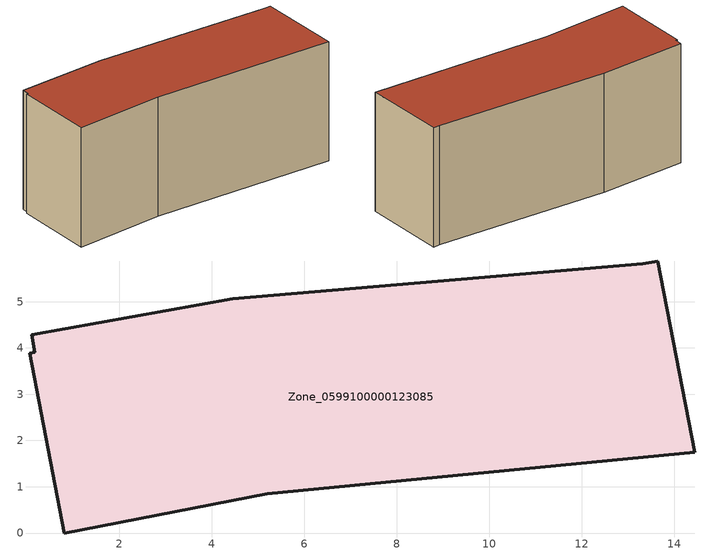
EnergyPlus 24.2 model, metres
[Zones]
Zone_0599100000123085
 floor ground (C_G): 0.81,0 0.07,3.89 0.17,3.91 0.11,4.28 4.45,5.06 13.32,5.82 13.64,5.88 14.44,1.74 5.2,0.85 z0
 wall outside (C_F): 14.44,1.74 13.64,5.88 13.32,5.82 4.45,5.06 0.11,4.28 0.17,3.91 0.07,3.89 0.81,0 5.2,0.85 14.44,1.74 z0:6.21
 roof outside (C_R): 0.07,3.89 0.81,0 5.2,0.85 14.44,1.74 13.64,5.88 13.32,5.82 4.45,5.06 0.11,4.28 0.17,3.91 z6.21
[BUILDING]
Pand.0599100000123085: North Axis=0; Terrain=City; Loads Convergence Tolerance Value=0.04; Temperature Convergence Tolerance Value=0.4; Solar Distribution=FullExterior; Maximum Number of Warmup Days=25; Minimum Number of Warmup Days=1
[Site:Location]
Rotterdam.The.Hague.AP_ZH_NLD Design_Conditions: Latitude=51.96; Longitude=4.45; Time Zone=1; Elevation=-4.5
[SITE:GROUNDTEMPERATURE:BUILDINGSURFACE]
18, 18, 18, 18, 18, 18, 18, 18, 18, 18, 18, 18
[MATERIAL] Thermal Absorptance=0.9; Solar Absorptance=0.7; Visible Absorptance=0.7
Name | Roughness | Thickness | Conductivity | Density | Specific Heat
G.TI.1946 | MediumSmooth | 0.15 | 1 | 540 | 1210
F.TI.1946 | Rough | 0.3 | 0.857143 | 1920 | 840
R.TI.1946 | MediumRough | 0.2 | 0.1 | 1500 | 1000
[CONSTRUCTION]
C_G: G.TI.1946
C_F: F.TI.1946
C_R: R.TI.1946
[ZONE]
Zone_0599100000123085: Type=1; Multiplier=1; Ceiling Height=Autocalculate; Volume=Autocalculate; Floor Area=autocalculate; Part of Total Floor Area=Yes
[ZONEINFILTRATION:DESIGNFLOWRATE]
Infil_Zone_0599100000123085: Zone or ZoneList or Space or SpaceList=Zone_0599100000123085; Schedule=AlwaysOn; Design Flow Rate Calculation Method=Flow/Area; Flow Rate per Floor Area=0.003; Constant Term Coefficient=1; Temperature Term Coefficient=0; Velocity Term Coefficient=0; Velocity Squared Term Coefficient=0
[HVACTEMPLATE:ZONE:IDEALLOADSAIRSYSTEM]
Zone_0599100000123085: Maximum Heating Supply Air Temperature=50; Minimum Cooling Supply Air Temperature=13; Maximum Heating Supply Air Humidity Ratio=0.0156; Minimum Cooling Supply Air Humidity Ratio=0.0077; Heating Limit=NoLimit; Cooling Limit=NoLimit; Dehumidification Control Type=ConstantSensibleHeatRatio; Cooling Sensible Heat Ratio=0.7; Dehumidification Setpoint=60; Humidification Control Type=None; Humidification Setpoint=30; Outdoor Air Method=None; Outdoor Air Flow Rate per Person=0.00944; Outdoor Air Flow Rate per Zone Floor Area=0; Outdoor Air Flow Rate per Zone=0; Demand Controlled Ventilation Type=None; Outdoor Air Economizer Type=NoEconomizer; Heat Recovery Type=None; Sensible Heat Recovery Effectiveness=0.7; Latent Heat Recovery Effectiveness=0.65
[ZONECONTROL:THERMOSTAT]
ThermostatControl_Zone_0599100000123085: Zone or ZoneList=Zone_0599100000123085; Control Type Schedule=DualSetpointControlType; Control 1=Thermostat_Zone_0599100000123085; Temperature Difference Between Cutout And Setpoint=0
[THERMOSTATSETPOINT:DUALSETPOINT]
Thermostat_Zone_0599100000123085: Heating Setpoint Temperature Schedule=HeatingSetpoint_Zone_0599100000123085; Cooling Setpoint Temperature Schedule=CoolingSetpoint_Zone_0599100000123085
[SCHEDULE:COMPACT]
HeatingSetpoint_Zone_0599100000123085: Through: 12/31, For: AllDays, Until: 24:00, 21
CoolingSetpoint_Zone_0599100000123085: Through: 12/31, For: AllDays, Until: 24:00, 24
DualSetpointControlType: Through: 12/31, For: AllDays, Until: 24:00, 4
AlwaysOn: Through: 12/31, For: AllDays, Until: 24:00, 1
